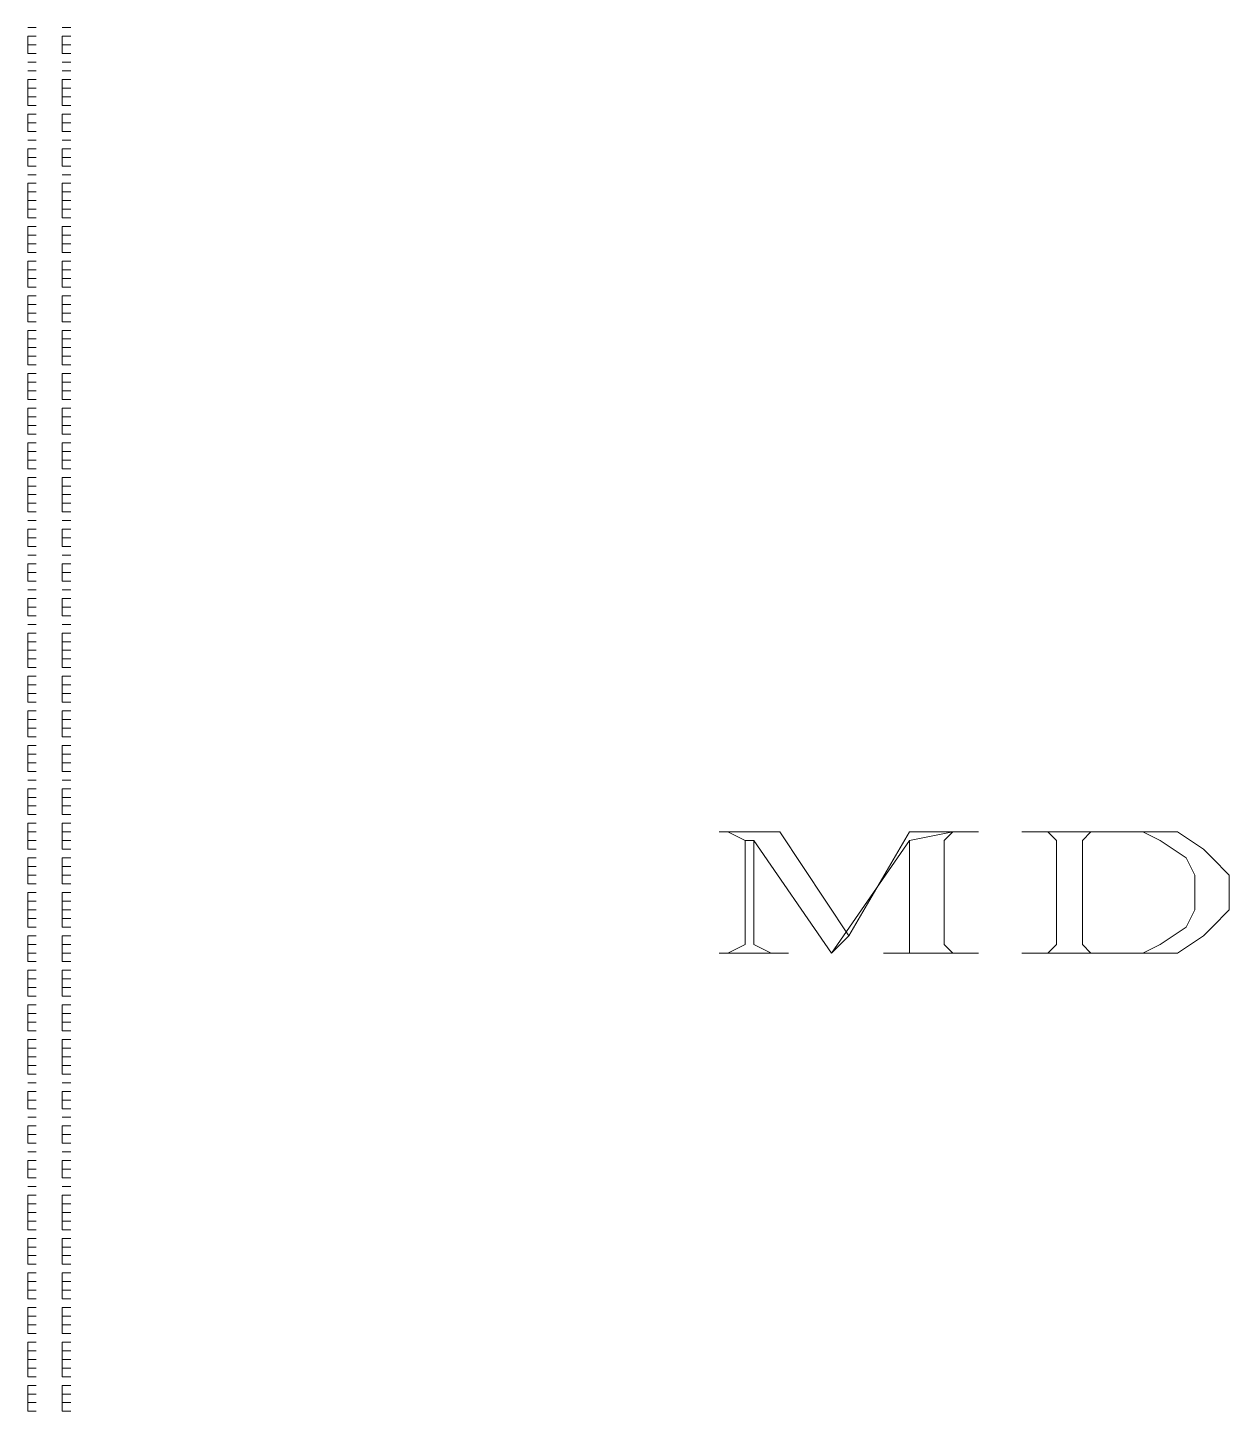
# Model space of a CAD drawing. Header units: inches. Extents: x 0.2 to 10.8, y 0.5 to 8.
# Drawn here: x 4.0217 to 4.2533, y 5 to 5.2667 of the extents above; entities that cross this region are included whole.
import ezdxf

# ---------------------------------------------------------------- set-up
doc = ezdxf.new("R2010")
doc.units = ezdxf.units.IN
doc.header["$MEASUREMENT"] = 0
doc.layers.add('PDF_Geometry', color=7, linetype='Continuous')

msp = doc.modelspace()

# ---------------------------------------------------------------- linework, layer by layer
at = {"layer": 'PDF_Geometry', "lineweight": 13}
for points in [[(4.02167, 5.26667), (4.02333, 5.26667)], [(4.02167, 5.26667), (4.02333, 5.26667)], [(4.02167, 5.26333), (4.02167, 5.265)], [(4.02167, 5.265), (4.02333, 5.265)], [(4.02833, 5.26667), (4.03, 5.26667)], [(4.02833, 5.26667), (4.03, 5.26667)], [(4.02833, 5.26333), (4.02833, 5.265)], [(4.02833, 5.265), (4.03, 5.265)], [(4.02167, 5.26167), (4.02167, 5.26333)], [(4.02167, 5.26333), (4.02333, 5.26333)], [(4.02167, 5.26167), (4.02333, 5.26167)], [(4.02833, 5.26167), (4.02833, 5.26333)], [(4.02833, 5.26333), (4.03, 5.26333)], [(4.02833, 5.26167), (4.03, 5.26167)], [(4.02167, 5.26), (4.02333, 5.26)], [(4.02167, 5.26), (4.02333, 5.26)], [(4.02833, 5.26), (4.03, 5.26)], [(4.02833, 5.26), (4.03, 5.26)], [(4.02167, 5.25833), (4.02333, 5.25833)], [(4.02167, 5.25833), (4.02333, 5.25833)], [(4.02167, 5.255), (4.02167, 5.25667)], [(4.02167, 5.25667), (4.02333, 5.25667)], [(4.02833, 5.25833), (4.03, 5.25833)], [(4.02833, 5.25833), (4.03, 5.25833)], [(4.02833, 5.255), (4.02833, 5.25667)], [(4.02833, 5.25667), (4.03, 5.25667)], [(4.02167, 5.25333), (4.02167, 5.255)], [(4.02167, 5.255), (4.02333, 5.255)], [(4.02833, 5.25333), (4.02833, 5.255)], [(4.02833, 5.255), (4.03, 5.255)], [(4.02167, 5.25167), (4.02167, 5.25333)], [(4.02167, 5.25333), (4.02333, 5.25333)], [(4.02167, 5.25167), (4.02333, 5.25167)], [(4.02833, 5.25167), (4.02833, 5.25333)], [(4.02833, 5.25333), (4.03, 5.25333)], [(4.02833, 5.25167), (4.03, 5.25167)], [(4.02167, 5.24833), (4.02167, 5.25)], [(4.02167, 5.25), (4.02333, 5.25)], [(4.02167, 5.24667), (4.02167, 5.24833)], [(4.02167, 5.24833), (4.02333, 5.24833)], [(4.02833, 5.24833), (4.02833, 5.25)], [(4.02833, 5.25), (4.03, 5.25)], [(4.02833, 5.24667), (4.02833, 5.24833)], [(4.02833, 5.24833), (4.03, 5.24833)], [(4.02167, 5.24667), (4.02333, 5.24667)], [(4.02833, 5.24667), (4.03, 5.24667)], [(4.02167, 5.245), (4.02333, 5.245)], [(4.02167, 5.245), (4.02333, 5.245)], [(4.02167, 5.24167), (4.02167, 5.24333)], [(4.02167, 5.24333), (4.02333, 5.24333)], [(4.02833, 5.245), (4.03, 5.245)], [(4.02833, 5.245), (4.03, 5.245)], [(4.02833, 5.24167), (4.02833, 5.24333)], [(4.02833, 5.24333), (4.03, 5.24333)], [(4.02167, 5.24), (4.02167, 5.24167)], [(4.02167, 5.24167), (4.02333, 5.24167)], [(4.02833, 5.24), (4.02833, 5.24167)], [(4.02833, 5.24167), (4.03, 5.24167)], [(4.02167, 5.24), (4.02333, 5.24)], [(4.02167, 5.23833), (4.02333, 5.23833)], [(4.02167, 5.23833), (4.02333, 5.23833)], [(4.02833, 5.24), (4.03, 5.24)], [(4.02833, 5.23833), (4.03, 5.23833)], [(4.02833, 5.23833), (4.03, 5.23833)], [(4.02167, 5.235), (4.02167, 5.23667)], [(4.02167, 5.23667), (4.02333, 5.23667)], [(4.02167, 5.23333), (4.02167, 5.235)], [(4.02167, 5.235), (4.02333, 5.235)], [(4.02833, 5.235), (4.02833, 5.23667)], [(4.02833, 5.23667), (4.03, 5.23667)], [(4.02833, 5.23333), (4.02833, 5.235)], [(4.02833, 5.235), (4.03, 5.235)], [(4.02167, 5.23167), (4.02167, 5.23333)], [(4.02167, 5.23333), (4.02333, 5.23333)], [(4.02833, 5.23167), (4.02833, 5.23333)], [(4.02833, 5.23333), (4.03, 5.23333)], [(4.02167, 5.23), (4.02167, 5.23167)], [(4.02167, 5.23167), (4.02333, 5.23167)], [(4.02167, 5.23), (4.02333, 5.23)], [(4.02833, 5.23), (4.02833, 5.23167)], [(4.02833, 5.23167), (4.03, 5.23167)], [(4.02833, 5.23), (4.03, 5.23)], [(4.02167, 5.22667), (4.02167, 5.22833)], [(4.02167, 5.22833), (4.02333, 5.22833)], [(4.02833, 5.22667), (4.02833, 5.22833)], [(4.02833, 5.22833), (4.03, 5.22833)], [(4.02167, 5.225), (4.02167, 5.22667)], [(4.02167, 5.22667), (4.02333, 5.22667)], [(4.02167, 5.22333), (4.02167, 5.225)], [(4.02167, 5.225), (4.02333, 5.225)], [(4.02833, 5.225), (4.02833, 5.22667)], [(4.02833, 5.22667), (4.03, 5.22667)], [(4.02833, 5.22333), (4.02833, 5.225)], [(4.02833, 5.225), (4.03, 5.225)], [(4.02167, 5.22333), (4.02333, 5.22333)], [(4.02167, 5.22), (4.02167, 5.22167)], [(4.02167, 5.22167), (4.02333, 5.22167)], [(4.02833, 5.22333), (4.03, 5.22333)], [(4.02833, 5.22), (4.02833, 5.22167)], [(4.02833, 5.22167), (4.03, 5.22167)], [(4.02167, 5.21833), (4.02167, 5.22)], [(4.02167, 5.22), (4.02333, 5.22)], [(4.02833, 5.21833), (4.02833, 5.22)], [(4.02833, 5.22), (4.03, 5.22)], [(4.02167, 5.21667), (4.02167, 5.21833)], [(4.02167, 5.21833), (4.02333, 5.21833)], [(4.02167, 5.21667), (4.02333, 5.21667)], [(4.02833, 5.21667), (4.02833, 5.21833)], [(4.02833, 5.21833), (4.03, 5.21833)], [(4.02833, 5.21667), (4.03, 5.21667)], [(4.02167, 5.21333), (4.02167, 5.215)], [(4.02167, 5.215), (4.02333, 5.215)], [(4.02833, 5.21333), (4.02833, 5.215)], [(4.02833, 5.215), (4.03, 5.215)], [(4.02167, 5.21167), (4.02167, 5.21333)], [(4.02167, 5.21333), (4.02333, 5.21333)], [(4.02167, 5.21), (4.02167, 5.21167)], [(4.02167, 5.21167), (4.02333, 5.21167)], [(4.02833, 5.21167), (4.02833, 5.21333)], [(4.02833, 5.21333), (4.03, 5.21333)], [(4.02833, 5.21), (4.02833, 5.21167)], [(4.02833, 5.21167), (4.03, 5.21167)], [(4.02167, 5.21), (4.02333, 5.21)], [(4.02167, 5.20667), (4.02167, 5.20833)], [(4.02167, 5.20833), (4.02333, 5.20833)], [(4.02833, 5.21), (4.03, 5.21)], [(4.02833, 5.20667), (4.02833, 5.20833)], [(4.02833, 5.20833), (4.03, 5.20833)], [(4.02167, 5.205), (4.02167, 5.20667)], [(4.02167, 5.20667), (4.02333, 5.20667)], [(4.02833, 5.205), (4.02833, 5.20667)], [(4.02833, 5.20667), (4.03, 5.20667)], [(4.02167, 5.20333), (4.02167, 5.205)], [(4.02167, 5.205), (4.02333, 5.205)], [(4.02167, 5.20167), (4.02167, 5.20333)], [(4.02167, 5.20333), (4.02333, 5.20333)], [(4.02833, 5.20333), (4.02833, 5.205)], [(4.02833, 5.205), (4.03, 5.205)], [(4.02833, 5.20167), (4.02833, 5.20333)], [(4.02833, 5.20333), (4.03, 5.20333)], [(4.02167, 5.20167), (4.02333, 5.20167)], [(4.02833, 5.20167), (4.03, 5.20167)], [(4.02167, 5.19833), (4.02167, 5.2)], [(4.02167, 5.2), (4.02333, 5.2)], [(4.02167, 5.19667), (4.02167, 5.19833)], [(4.02167, 5.19833), (4.02333, 5.19833)], [(4.02833, 5.19833), (4.02833, 5.2)], [(4.02833, 5.2), (4.03, 5.2)], [(4.02833, 5.19667), (4.02833, 5.19833)], [(4.02833, 5.19833), (4.03, 5.19833)], [(4.02167, 5.195), (4.02167, 5.19667)], [(4.02167, 5.19667), (4.02333, 5.19667)], [(4.02167, 5.195), (4.02333, 5.195)], [(4.02833, 5.195), (4.02833, 5.19667)], [(4.02833, 5.19667), (4.03, 5.19667)], [(4.02833, 5.195), (4.03, 5.195)], [(4.02167, 5.19167), (4.02167, 5.19333)], [(4.02167, 5.19333), (4.02333, 5.19333)], [(4.02833, 5.19167), (4.02833, 5.19333)], [(4.02833, 5.19333), (4.03, 5.19333)], [(4.02167, 5.19), (4.02167, 5.19167)], [(4.02167, 5.19167), (4.02333, 5.19167)], [(4.02167, 5.18833), (4.02167, 5.19)], [(4.02167, 5.19), (4.02333, 5.19)], [(4.02833, 5.19), (4.02833, 5.19167)], [(4.02833, 5.19167), (4.03, 5.19167)], [(4.02833, 5.18833), (4.02833, 5.19)], [(4.02833, 5.19), (4.03, 5.19)], [(4.02167, 5.18833), (4.02333, 5.18833)], [(4.02833, 5.18833), (4.03, 5.18833)], [(4.02167, 5.185), (4.02167, 5.18667)], [(4.02167, 5.18667), (4.02333, 5.18667)], [(4.02167, 5.18333), (4.02167, 5.185)], [(4.02167, 5.185), (4.02333, 5.185)], [(4.02833, 5.185), (4.02833, 5.18667)], [(4.02833, 5.18667), (4.03, 5.18667)], [(4.02833, 5.18333), (4.02833, 5.185)], [(4.02833, 5.185), (4.03, 5.185)], [(4.02167, 5.18167), (4.02167, 5.18333)], [(4.02167, 5.18333), (4.02333, 5.18333)], [(4.02167, 5.18167), (4.02333, 5.18167)], [(4.02833, 5.18167), (4.02833, 5.18333)], [(4.02833, 5.18333), (4.03, 5.18333)], [(4.02833, 5.18167), (4.03, 5.18167)], [(4.02167, 5.17833), (4.02167, 5.18)], [(4.02167, 5.18), (4.02333, 5.18)], [(4.02833, 5.17833), (4.02833, 5.18)], [(4.02833, 5.18), (4.03, 5.18)], [(4.02167, 5.17667), (4.02167, 5.17833)], [(4.02167, 5.17833), (4.02333, 5.17833)], [(4.02167, 5.175), (4.02167, 5.17667)], [(4.02167, 5.17667), (4.02333, 5.17667)], [(4.02833, 5.17667), (4.02833, 5.17833)], [(4.02833, 5.17833), (4.03, 5.17833)], [(4.02833, 5.175), (4.02833, 5.17667)], [(4.02833, 5.17667), (4.03, 5.17667)], [(4.02167, 5.17333), (4.02167, 5.175)], [(4.02167, 5.175), (4.02333, 5.175)], [(4.02833, 5.17333), (4.02833, 5.175)], [(4.02833, 5.175), (4.03, 5.175)], [(4.02167, 5.17333), (4.02333, 5.17333)], [(4.02167, 5.17167), (4.02333, 5.17167)], [(4.02167, 5.17167), (4.02333, 5.17167)], [(4.02833, 5.17333), (4.03, 5.17333)], [(4.02833, 5.17167), (4.03, 5.17167)], [(4.02833, 5.17167), (4.03, 5.17167)], [(4.02167, 5.16833), (4.02167, 5.17)], [(4.02167, 5.17), (4.02333, 5.17)], [(4.02167, 5.16667), (4.02167, 5.16833)], [(4.02167, 5.16833), (4.02333, 5.16833)], [(4.02833, 5.16833), (4.02833, 5.17)], [(4.02833, 5.17), (4.03, 5.17)], [(4.02833, 5.16667), (4.02833, 5.16833)], [(4.02833, 5.16833), (4.03, 5.16833)], [(4.02167, 5.16667), (4.02333, 5.16667)], [(4.02833, 5.16667), (4.03, 5.16667)], [(4.02167, 5.165), (4.02333, 5.165)], [(4.02167, 5.165), (4.02333, 5.165)], [(4.02167, 5.16167), (4.02167, 5.16333)], [(4.02167, 5.16333), (4.02333, 5.16333)], [(4.02833, 5.165), (4.03, 5.165)], [(4.02833, 5.165), (4.03, 5.165)], [(4.02833, 5.16167), (4.02833, 5.16333)], [(4.02833, 5.16333), (4.03, 5.16333)], [(4.02167, 5.16), (4.02167, 5.16167)], [(4.02167, 5.16167), (4.02333, 5.16167)], [(4.02833, 5.16), (4.02833, 5.16167)], [(4.02833, 5.16167), (4.03, 5.16167)], [(4.02167, 5.16), (4.02333, 5.16)], [(4.02167, 5.15833), (4.02333, 5.15833)], [(4.02167, 5.15833), (4.02333, 5.15833)], [(4.02833, 5.16), (4.03, 5.16)], [(4.02833, 5.15833), (4.03, 5.15833)], [(4.02833, 5.15833), (4.03, 5.15833)], [(4.02167, 5.155), (4.02167, 5.15667)], [(4.02167, 5.15667), (4.02333, 5.15667)], [(4.02167, 5.15333), (4.02167, 5.155)], [(4.02167, 5.155), (4.02333, 5.155)], [(4.02833, 5.155), (4.02833, 5.15667)], [(4.02833, 5.15667), (4.03, 5.15667)], [(4.02833, 5.15333), (4.02833, 5.155)], [(4.02833, 5.155), (4.03, 5.155)], [(4.02167, 5.15333), (4.02333, 5.15333)], [(4.02833, 5.15333), (4.03, 5.15333)], [(4.02167, 5.15167), (4.02333, 5.15167)], [(4.02167, 5.15167), (4.02333, 5.15167)], [(4.02167, 5.14833), (4.02167, 5.15)], [(4.02167, 5.15), (4.02333, 5.15)], [(4.02833, 5.15167), (4.03, 5.15167)], [(4.02833, 5.15167), (4.03, 5.15167)], [(4.02833, 5.14833), (4.02833, 5.15)], [(4.02833, 5.15), (4.03, 5.15)], [(4.02167, 5.14667), (4.02167, 5.14833)], [(4.02167, 5.14833), (4.02333, 5.14833)], [(4.02833, 5.14667), (4.02833, 5.14833)], [(4.02833, 5.14833), (4.03, 5.14833)], [(4.02167, 5.145), (4.02167, 5.14667)], [(4.02167, 5.14667), (4.02333, 5.14667)], [(4.02167, 5.14333), (4.02167, 5.145)], [(4.02167, 5.145), (4.02333, 5.145)], [(4.02833, 5.145), (4.02833, 5.14667)], [(4.02833, 5.14667), (4.03, 5.14667)], [(4.02833, 5.14333), (4.02833, 5.145)], [(4.02833, 5.145), (4.03, 5.145)], [(4.02167, 5.14333), (4.02333, 5.14333)], [(4.02167, 5.14), (4.02167, 5.14167)], [(4.02167, 5.14167), (4.02333, 5.14167)], [(4.02833, 5.14333), (4.03, 5.14333)], [(4.02833, 5.14), (4.02833, 5.14167)], [(4.02833, 5.14167), (4.03, 5.14167)], [(4.02167, 5.13833), (4.02167, 5.14)], [(4.02167, 5.14), (4.02333, 5.14)], [(4.02833, 5.13833), (4.02833, 5.14)], [(4.02833, 5.14), (4.03, 5.14)], [(4.02167, 5.13667), (4.02167, 5.13833)], [(4.02167, 5.13833), (4.02333, 5.13833)], [(4.02167, 5.13667), (4.02333, 5.13667)], [(4.02833, 5.13667), (4.02833, 5.13833)], [(4.02833, 5.13833), (4.03, 5.13833)], [(4.02833, 5.13667), (4.03, 5.13667)], [(4.02167, 5.13333), (4.02167, 5.135)], [(4.02167, 5.135), (4.02333, 5.135)], [(4.02833, 5.13333), (4.02833, 5.135)], [(4.02833, 5.135), (4.03, 5.135)], [(4.02167, 5.13167), (4.02167, 5.13333)], [(4.02167, 5.13333), (4.02333, 5.13333)], [(4.02167, 5.13), (4.02167, 5.13167)], [(4.02167, 5.13167), (4.02333, 5.13167)], [(4.02833, 5.13167), (4.02833, 5.13333)], [(4.02833, 5.13333), (4.03, 5.13333)], [(4.02833, 5.13), (4.02833, 5.13167)], [(4.02833, 5.13167), (4.03, 5.13167)], [(4.02167, 5.13), (4.02333, 5.13)], [(4.02167, 5.12667), (4.02167, 5.12833)], [(4.02167, 5.12833), (4.02333, 5.12833)], [(4.02833, 5.13), (4.03, 5.13)], [(4.02833, 5.12667), (4.02833, 5.12833)], [(4.02833, 5.12833), (4.03, 5.12833)], [(4.02167, 5.125), (4.02167, 5.12667)], [(4.02167, 5.12667), (4.02333, 5.12667)], [(4.02833, 5.125), (4.02833, 5.12667)], [(4.02833, 5.12667), (4.03, 5.12667)], [(4.02167, 5.12333), (4.02167, 5.125)], [(4.02167, 5.125), (4.02333, 5.125)], [(4.02167, 5.12333), (4.02333, 5.12333)], [(4.02833, 5.12333), (4.02833, 5.125)], [(4.02833, 5.125), (4.03, 5.125)], [(4.02833, 5.12333), (4.03, 5.12333)], [(4.02167, 5.12167), (4.02333, 5.12167)], [(4.02167, 5.12167), (4.02333, 5.12167)], [(4.02833, 5.12167), (4.03, 5.12167)], [(4.02833, 5.12167), (4.03, 5.12167)], [(4.02167, 5.11833), (4.02167, 5.12)], [(4.02167, 5.12), (4.02333, 5.12)], [(4.02167, 5.11667), (4.02167, 5.11833)], [(4.02167, 5.11833), (4.02333, 5.11833)], [(4.02833, 5.11833), (4.02833, 5.12)], [(4.02833, 5.12), (4.03, 5.12)], [(4.02833, 5.11667), (4.02833, 5.11833)], [(4.02833, 5.11833), (4.03, 5.11833)], [(4.02167, 5.115), (4.02167, 5.11667)], [(4.02167, 5.11667), (4.02333, 5.11667)], [(4.02167, 5.115), (4.02333, 5.115)], [(4.02833, 5.115), (4.02833, 5.11667)], [(4.02833, 5.11667), (4.03, 5.11667)], [(4.02833, 5.115), (4.03, 5.115)], [(4.02167, 5.11167), (4.02167, 5.11333)], [(4.02167, 5.11333), (4.02333, 5.11333)], [(4.02833, 5.11167), (4.02833, 5.11333)], [(4.02833, 5.11333), (4.03, 5.11333)], [(4.02167, 5.11), (4.02167, 5.11167)], [(4.02167, 5.11167), (4.02333, 5.11167)], [(4.02167, 5.10833), (4.02167, 5.11)], [(4.02167, 5.11), (4.02333, 5.11)], [(4.02833, 5.11), (4.02833, 5.11167)], [(4.02833, 5.11167), (4.03, 5.11167)], [(4.02833, 5.10833), (4.02833, 5.11)], [(4.02833, 5.11), (4.03, 5.11)], [(4.16666, 5.11167), (4.155, 5.11167), (4.155, 5.11167), (4.15666, 5.11167), (4.16, 5.11), (4.16167, 5.11), (4.17666, 5.08833), (4.18, 5.09167), (4.16666, 5.11167)], [(4.16, 5.11), (4.16, 5.09), (4.15667, 5.08833), (4.155, 5.08833), (4.155, 5.08833), (4.16833, 5.08833), (4.16833, 5.08833), (4.165, 5.08833), (4.16167, 5.09), (4.16167, 5.11), (4.16, 5.11)], [(4.205, 5.11167), (4.19167, 5.11167), (4.18, 5.09167), (4.17666, 5.08833), (4.17666, 5.08833), (4.19167, 5.11), (4.2, 5.11167), (4.20167, 5.11167), (4.205, 5.11167)], [(4.2, 5.11167), (4.19167, 5.11), (4.19167, 5.09), (4.19167, 5.08833), (4.18833, 5.08833), (4.18667, 5.08833), (4.18667, 5.08833), (4.205, 5.08833), (4.205, 5.08833), (4.20167, 5.08833), (4.2, 5.08833), (4.19833, 5.09), (4.19833, 5.11), (4.2, 5.11167)], [(4.23666, 5.11167), (4.21333, 5.11167), (4.21333, 5.11167), (4.21666, 5.11167), (4.23666, 5.11167), (4.24, 5.11), (4.245, 5.10667), (4.24666, 5.10333), (4.24666, 5.09667), (4.245, 5.09333), (4.24, 5.09), (4.23666, 5.08833), (4.23, 5.08833), (4.21666, 5.08833), (4.21333, 5.08833), (4.21333, 5.08833), (4.23666, 5.08833), (4.24333, 5.08833), (4.24833, 5.09167), (4.25, 5.09333), (4.25333, 5.09667), (4.25333, 5.10333), (4.25, 5.10667), (4.24833, 5.10833), (4.24333, 5.11167), (4.23666, 5.11167)], [(4.21666, 5.11167), (4.21833, 5.11167), (4.22, 5.11), (4.22, 5.09), (4.21833, 5.08833), (4.21666, 5.08833), (4.23, 5.08833), (4.22666, 5.08833), (4.225, 5.09), (4.225, 5.11), (4.22666, 5.11167), (4.23, 5.11167), (4.23666, 5.11167), (4.21666, 5.11167)], [(4.02167, 5.10833), (4.02333, 5.10833)], [(4.02833, 5.10833), (4.03, 5.10833)], [(4.02167, 5.105), (4.02167, 5.10667)], [(4.02167, 5.10667), (4.02333, 5.10667)], [(4.02167, 5.10333), (4.02167, 5.105)], [(4.02167, 5.105), (4.02333, 5.105)], [(4.02833, 5.105), (4.02833, 5.10667)], [(4.02833, 5.10667), (4.03, 5.10667)], [(4.02833, 5.10333), (4.02833, 5.105)], [(4.02833, 5.105), (4.03, 5.105)], [(4.02167, 5.10167), (4.02167, 5.10333)], [(4.02167, 5.10333), (4.02333, 5.10333)], [(4.02167, 5.10167), (4.02333, 5.10167)], [(4.02833, 5.10167), (4.02833, 5.10333)], [(4.02833, 5.10333), (4.03, 5.10333)], [(4.02833, 5.10167), (4.03, 5.10167)], [(4.02167, 5.09833), (4.02167, 5.1)], [(4.02167, 5.1), (4.02333, 5.1)], [(4.02833, 5.09833), (4.02833, 5.1)], [(4.02833, 5.1), (4.03, 5.1)], [(4.02167, 5.09667), (4.02167, 5.09833)], [(4.02167, 5.09833), (4.02333, 5.09833)], [(4.02167, 5.095), (4.02167, 5.09667)], [(4.02167, 5.09667), (4.02333, 5.09667)], [(4.02833, 5.09667), (4.02833, 5.09833)], [(4.02833, 5.09833), (4.03, 5.09833)], [(4.02833, 5.095), (4.02833, 5.09667)], [(4.02833, 5.09667), (4.03, 5.09667)], [(4.02167, 5.09333), (4.02167, 5.095)], [(4.02167, 5.095), (4.02333, 5.095)], [(4.02833, 5.09333), (4.02833, 5.095)], [(4.02833, 5.095), (4.03, 5.095)], [(4.02167, 5.09333), (4.02333, 5.09333)], [(4.02167, 5.09), (4.02167, 5.09167)], [(4.02167, 5.09167), (4.02333, 5.09167)], [(4.02833, 5.09333), (4.03, 5.09333)], [(4.02833, 5.09), (4.02833, 5.09167)], [(4.02833, 5.09167), (4.03, 5.09167)], [(4.02167, 5.08833), (4.02167, 5.09)], [(4.02167, 5.09), (4.02333, 5.09)], [(4.02167, 5.08667), (4.02167, 5.08833)], [(4.02167, 5.08833), (4.02333, 5.08833)], [(4.02833, 5.08833), (4.02833, 5.09)], [(4.02833, 5.09), (4.03, 5.09)], [(4.02833, 5.08667), (4.02833, 5.08833)], [(4.02833, 5.08833), (4.03, 5.08833)], [(4.02167, 5.08667), (4.02333, 5.08667)], [(4.02833, 5.08667), (4.03, 5.08667)], [(4.02167, 5.08333), (4.02167, 5.085)], [(4.02167, 5.085), (4.02333, 5.085)], [(4.02167, 5.08167), (4.02167, 5.08333)], [(4.02167, 5.08333), (4.02333, 5.08333)], [(4.02833, 5.08333), (4.02833, 5.085)], [(4.02833, 5.085), (4.03, 5.085)], [(4.02833, 5.08167), (4.02833, 5.08333)], [(4.02833, 5.08333), (4.03, 5.08333)], [(4.02167, 5.08), (4.02167, 5.08167)], [(4.02167, 5.08167), (4.02333, 5.08167)], [(4.02833, 5.08), (4.02833, 5.08167)], [(4.02833, 5.08167), (4.03, 5.08167)], [(4.02167, 5.08), (4.02333, 5.08)], [(4.02167, 5.07667), (4.02167, 5.07833)], [(4.02167, 5.07833), (4.02333, 5.07833)], [(4.02833, 5.08), (4.03, 5.08)], [(4.02833, 5.07667), (4.02833, 5.07833)], [(4.02833, 5.07833), (4.03, 5.07833)], [(4.02167, 5.075), (4.02167, 5.07667)], [(4.02167, 5.07667), (4.02333, 5.07667)], [(4.02167, 5.07333), (4.02167, 5.075)], [(4.02167, 5.075), (4.02333, 5.075)], [(4.02833, 5.075), (4.02833, 5.07667)], [(4.02833, 5.07667), (4.03, 5.07667)], [(4.02833, 5.07333), (4.02833, 5.075)], [(4.02833, 5.075), (4.03, 5.075)], [(4.02167, 5.07333), (4.02333, 5.07333)], [(4.02833, 5.07333), (4.03, 5.07333)], [(4.02167, 5.07), (4.02167, 5.07167)], [(4.02167, 5.07167), (4.02333, 5.07167)], [(4.02167, 5.06833), (4.02167, 5.07)], [(4.02167, 5.07), (4.02333, 5.07)], [(4.02833, 5.07), (4.02833, 5.07167)], [(4.02833, 5.07167), (4.03, 5.07167)], [(4.02833, 5.06833), (4.02833, 5.07)], [(4.02833, 5.07), (4.03, 5.07)], [(4.02167, 5.06667), (4.02167, 5.06833)], [(4.02167, 5.06833), (4.02333, 5.06833)], [(4.02833, 5.06667), (4.02833, 5.06833)], [(4.02833, 5.06833), (4.03, 5.06833)], [(4.02167, 5.065), (4.02167, 5.06667)], [(4.02167, 5.06667), (4.02333, 5.06667)], [(4.02167, 5.065), (4.02333, 5.065)], [(4.02833, 5.065), (4.02833, 5.06667)], [(4.02833, 5.06667), (4.03, 5.06667)], [(4.02833, 5.065), (4.03, 5.065)], [(4.02167, 5.06333), (4.02333, 5.06333)], [(4.02167, 5.06333), (4.02333, 5.06333)], [(4.02167, 5.06), (4.02167, 5.06167)], [(4.02167, 5.06167), (4.02333, 5.06167)], [(4.02833, 5.06333), (4.03, 5.06333)], [(4.02833, 5.06333), (4.03, 5.06333)], [(4.02833, 5.06), (4.02833, 5.06167)], [(4.02833, 5.06167), (4.03, 5.06167)], [(4.02167, 5.05833), (4.02167, 5.06)], [(4.02167, 5.06), (4.02333, 5.06)], [(4.02833, 5.05833), (4.02833, 5.06)], [(4.02833, 5.06), (4.03, 5.06)], [(4.02167, 5.05833), (4.02333, 5.05833)], [(4.02167, 5.05667), (4.02333, 5.05667)], [(4.02167, 5.05667), (4.02333, 5.05667)], [(4.02833, 5.05833), (4.03, 5.05833)], [(4.02833, 5.05667), (4.03, 5.05667)], [(4.02833, 5.05667), (4.03, 5.05667)], [(4.02167, 5.05333), (4.02167, 5.055)], [(4.02167, 5.055), (4.02333, 5.055)], [(4.02833, 5.05333), (4.02833, 5.055)], [(4.02833, 5.055), (4.03, 5.055)], [(4.02167, 5.05167), (4.02167, 5.05333)], [(4.02167, 5.05333), (4.02333, 5.05333)], [(4.02167, 5.05167), (4.02333, 5.05167)], [(4.02833, 5.05167), (4.02833, 5.05333)], [(4.02833, 5.05333), (4.03, 5.05333)], [(4.02833, 5.05167), (4.03, 5.05167)], [(4.02167, 5.05), (4.02333, 5.05)], [(4.02167, 5.05), (4.02333, 5.05)], [(4.02167, 5.04667), (4.02167, 5.04833)], [(4.02167, 5.04833), (4.02333, 5.04833)], [(4.02833, 5.05), (4.03, 5.05)], [(4.02833, 5.05), (4.03, 5.05)], [(4.02833, 5.04667), (4.02833, 5.04833)], [(4.02833, 5.04833), (4.03, 5.04833)], [(4.02167, 5.045), (4.02167, 5.04667)], [(4.02167, 5.04667), (4.02333, 5.04667)], [(4.02833, 5.045), (4.02833, 5.04667)], [(4.02833, 5.04667), (4.03, 5.04667)], [(4.02167, 5.045), (4.02333, 5.045)], [(4.02167, 5.04333), (4.02333, 5.04333)], [(4.02167, 5.04333), (4.02333, 5.04333)], [(4.02833, 5.045), (4.03, 5.045)], [(4.02833, 5.04333), (4.03, 5.04333)], [(4.02833, 5.04333), (4.03, 5.04333)], [(4.02167, 5.04), (4.02167, 5.04167)], [(4.02167, 5.04167), (4.02333, 5.04167)], [(4.02833, 5.04), (4.02833, 5.04167)], [(4.02833, 5.04167), (4.03, 5.04167)], [(4.02167, 5.03833), (4.02167, 5.04)], [(4.02167, 5.04), (4.02333, 5.04)], [(4.02167, 5.03667), (4.02167, 5.03833)], [(4.02167, 5.03833), (4.02333, 5.03833)], [(4.02833, 5.03833), (4.02833, 5.04)], [(4.02833, 5.04), (4.03, 5.04)], [(4.02833, 5.03667), (4.02833, 5.03833)], [(4.02833, 5.03833), (4.03, 5.03833)], [(4.02167, 5.035), (4.02167, 5.03667)], [(4.02167, 5.03667), (4.02333, 5.03667)], [(4.02167, 5.035), (4.02333, 5.035)], [(4.02833, 5.035), (4.02833, 5.03667)], [(4.02833, 5.03667), (4.03, 5.03667)], [(4.02833, 5.035), (4.03, 5.035)], [(4.02167, 5.03167), (4.02167, 5.03333)], [(4.02167, 5.03333), (4.02333, 5.03333)], [(4.02833, 5.03167), (4.02833, 5.03333)], [(4.02833, 5.03333), (4.03, 5.03333)], [(4.02167, 5.03), (4.02167, 5.03167)], [(4.02167, 5.03167), (4.02333, 5.03167)], [(4.02167, 5.02833), (4.02167, 5.03)], [(4.02167, 5.03), (4.02333, 5.03)], [(4.02833, 5.03), (4.02833, 5.03167)], [(4.02833, 5.03167), (4.03, 5.03167)], [(4.02833, 5.02833), (4.02833, 5.03)], [(4.02833, 5.03), (4.03, 5.03)], [(4.02167, 5.02833), (4.02333, 5.02833)], [(4.02833, 5.02833), (4.03, 5.02833)], [(4.02167, 5.025), (4.02167, 5.02667)], [(4.02167, 5.02667), (4.02333, 5.02667)], [(4.02167, 5.02333), (4.02167, 5.025)], [(4.02167, 5.025), (4.02333, 5.025)], [(4.02833, 5.025), (4.02833, 5.02667)], [(4.02833, 5.02667), (4.03, 5.02667)], [(4.02833, 5.02333), (4.02833, 5.025)], [(4.02833, 5.025), (4.03, 5.025)], [(4.02167, 5.02167), (4.02167, 5.02333)], [(4.02167, 5.02333), (4.02333, 5.02333)], [(4.02167, 5.02167), (4.02333, 5.02167)], [(4.02833, 5.02167), (4.02833, 5.02333)], [(4.02833, 5.02333), (4.03, 5.02333)], [(4.02833, 5.02167), (4.03, 5.02167)], [(4.02167, 5.01833), (4.02167, 5.02)], [(4.02167, 5.02), (4.02333, 5.02)], [(4.02833, 5.01833), (4.02833, 5.02)], [(4.02833, 5.02), (4.03, 5.02)], [(4.02167, 5.01667), (4.02167, 5.01833)], [(4.02167, 5.01833), (4.02333, 5.01833)], [(4.02167, 5.015), (4.02167, 5.01667)], [(4.02167, 5.01667), (4.02333, 5.01667)], [(4.02833, 5.01667), (4.02833, 5.01833)], [(4.02833, 5.01833), (4.03, 5.01833)], [(4.02833, 5.015), (4.02833, 5.01667)], [(4.02833, 5.01667), (4.03, 5.01667)], [(4.02167, 5.015), (4.02333, 5.015)], [(4.02833, 5.015), (4.03, 5.015)], [(4.02167, 5.01167), (4.02167, 5.01333)], [(4.02167, 5.01333), (4.02333, 5.01333)], [(4.02167, 5.01), (4.02167, 5.01167)], [(4.02167, 5.01167), (4.02333, 5.01167)], [(4.02833, 5.01167), (4.02833, 5.01333)], [(4.02833, 5.01333), (4.03, 5.01333)], [(4.02833, 5.01), (4.02833, 5.01167)], [(4.02833, 5.01167), (4.03, 5.01167)], [(4.02167, 5.00833), (4.02167, 5.01)], [(4.02167, 5.01), (4.02333, 5.01)], [(4.02167, 5.00667), (4.02167, 5.00833)], [(4.02167, 5.00833), (4.02333, 5.00833)], [(4.02833, 5.00833), (4.02833, 5.01)], [(4.02833, 5.01), (4.03, 5.01)], [(4.02833, 5.00667), (4.02833, 5.00833)], [(4.02833, 5.00833), (4.03, 5.00833)], [(4.02167, 5.00667), (4.02333, 5.00667)], [(4.02833, 5.00667), (4.03, 5.00667)], [(4.02167, 5.00333), (4.02167, 5.005)], [(4.02167, 5.005), (4.02333, 5.005)], [(4.02167, 5.00167), (4.02167, 5.00333)], [(4.02167, 5.00333), (4.02333, 5.00333)], [(4.02833, 5.00333), (4.02833, 5.005)], [(4.02833, 5.005), (4.03, 5.005)], [(4.02833, 5.00167), (4.02833, 5.00333)], [(4.02833, 5.00333), (4.03, 5.00333)], [(4.02167, 5), (4.02167, 5.00167)], [(4.02167, 5.00167), (4.02333, 5.00167)], [(4.02833, 5), (4.02833, 5.00167)], [(4.02833, 5.00167), (4.03, 5.00167)], [(4.02167, 5), (4.02333, 5)], [(4.02833, 5), (4.03, 5)]]:
    msp.add_lwpolyline(points, dxfattribs=at)

doc.saveas('drawing.dxf')
